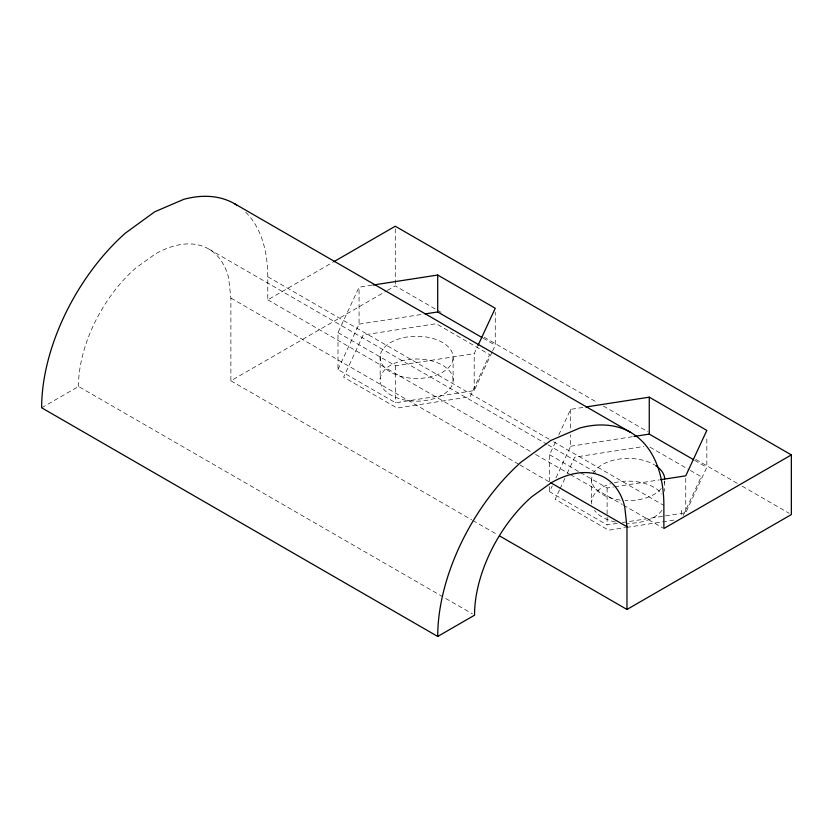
<?xml version="1.0" encoding="UTF-8"?>
<svg xmlns="http://www.w3.org/2000/svg" width="833" height="833" viewBox="0 0 833 833"><rect width="100%" height="100%" fill="white"/><g stroke="black" fill="none" stroke-linecap="round" stroke-linejoin="round"><path stroke-width="0.62" stroke-dasharray="4.17 3.12" d="M492.022 352.182L474.196 390.594L395.56 402.766L337.99 369.529L337.99 332.596L359.065 287.198L371.747 285.23M337.99 369.529L359.065 324.131L359.065 287.198M474.196 390.594L474.196 353.671L477.434 346.684M492.563 351.016L495.26 345.195L495.26 312.083M549.561 481.484L549.561 454.745L556.579 439.616M558.745 434.951L570.626 409.347L584.579 407.181M617.274 523.343L607.122 524.905L549.561 491.678L552.258 485.858M556.038 477.705L570.626 446.269L570.626 434.816M559.516 489.96L555.163 499.331L608.631 530.194L625.281 527.622M560.057 488.784L564.951 478.246M567.127 473.56L574.728 457.161L643.919 446.457M683.289 515.388L701.23 476.736L690.088 470.301M665.473 515.887L685.757 512.743L706.832 467.344L706.832 436.784M41.65 407.785L78.552 386.481L472.373 613.848M245.725 212.238A159.905 92.328 -60 0 1 267.789 276.764L267.789 299.838L332.648 262.395M78.552 386.481L78.458 385.606A107.884 62.288 -60 0 1 135.675 268.091L155.448 253.888A107.884 62.288 -60 0 1 228.596 277.733L230.887 298.068L230.887 380.796L386.273 291.092M387.397 290.436L395.279 285.886L436.554 309.72M359.065 324.131L421.206 314.51M337.99 332.596L395.56 365.833L474.196 353.671M570.626 446.269L632.778 436.659M580.559 472.644L607.122 487.982L613.463 487.003M614.733 486.805L659.122 479.933M622.345 522.551L664.203 516.075M626.562 527.424L675.251 519.886M437.669 310.365L441.011 312.302M484.212 337.24L597.782 402.808M603.373 406.035L648.095 431.858M695.774 459.379L737.819 483.661M742.265 486.222L789.122 513.274M483.088 338.167L495.26 345.195M694.66 460.316L706.832 467.344M649.99 447.154L688.974 469.656M267.789 276.764L549.093 439.178M553.591 441.771L663.87 505.444M209.177 249.254L546.74 444.145M547.864 444.791L596.251 472.728M549.561 454.745L579.445 471.999M267.789 299.838L531.09 451.85M535.588 454.454L569.345 473.935M570.47 474.591L622.23 504.475M623.355 505.121L662.745 527.862M230.887 298.068L518.949 464.377M520.073 465.033L549.322 481.922M230.887 380.796L471.686 519.823M472.811 520.469L497.561 534.765M685.757 478.361L685.757 512.743M681.654 510.379L681.654 516.46M664.713 481.224L664.713 491.324M607.122 487.982L607.122 515.991M607.122 517.272L607.122 524.905M591.669 479.048L591.669 501.778M570.626 409.347L570.626 429.724M549.561 486.576L549.561 491.678M453.11 358.492A36.527 21.096 0 0 1 396.685 375.037A36.527 21.096 0 0 1 400.09 338.552A36.527 21.096 0 0 1 453.11 358.492L453.11 381.222A36.527 21.096 0 0 1 396.685 397.757A36.527 21.096 0 0 1 400.09 361.283A36.527 21.096 0 0 1 453.11 381.222M395.56 365.833L395.56 402.766M395.279 228.825L395.279 285.886M380.15 356.222L380.15 378.953M662.006 510.212A36.527 21.096 0 0 1 627.405 523.322M615.4 521.989A36.527 21.096 0 0 1 594.512 510.4M591.794 503.986A36.527 21.096 0 0 1 610.62 483.744M614.306 482.724A36.527 21.096 0 0 1 661.881 494.073M664.63 481.058A36.527 21.096 0 0 1 664.14 483.265M661.235 488.502A36.527 21.096 0 0 1 625.031 500.518M620.283 500.102A36.527 21.096 0 0 1 592.638 474.675M593.127 473.613A36.527 21.096 0 0 1 654.582 464.918M363.167 335.012L343.592 377.182L397.06 408.045L470.093 396.747L489.658 354.587L436.2 323.714L363.167 335.012"/><path stroke-width="1.25" d="M477.975 345.518L495.26 308.262L437.7 275.036L373.017 285.042M333.773 261.749L395.279 226.232L791.35 454.912L791.35 514.565L626.968 609.464L499.821 536.056M236.697 205.022A159.905 92.328 -60 0 0 183.801 199.316L154.74 211.79L125.262 233.219A159.905 92.328 -60 0 0 41.65 407.785L437.721 636.454L474.623 615.15L474.529 614.275A107.884 62.288 -60 0 1 531.756 496.77L551.519 482.567A107.884 62.288 -60 0 1 624.677 506.412L626.968 526.748L626.968 609.464M791.35 454.912L663.87 528.507L663.87 505.444A159.905 92.328 -60 0 0 579.872 427.985L550.811 440.459L521.343 461.899A159.905 92.328 -60 0 0 437.721 636.454M425.017 313.926L437.7 311.959L481.984 337.521M585.849 406.993L649.261 397.174L706.832 430.411L685.757 475.82L660.392 479.735M634.048 436.461L649.261 434.108L693.545 459.67M234.531 203.71L630.612 432.379M550.446 482.567L626.968 526.748M649.261 397.174L649.261 434.108M437.7 275.036L437.7 311.959M655.654 465.595A36.527 21.096 0 0 1 664.713 478.871"/></g></svg>
